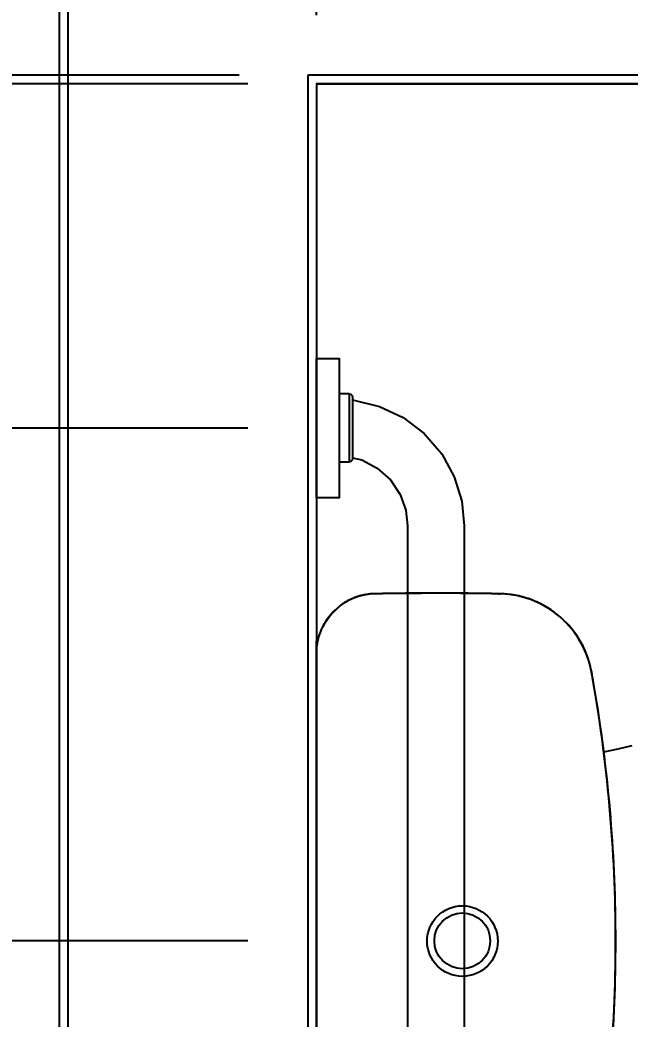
# Model space of a CAD drawing. Header units: metres. Extents: x 3 to 168, y -142 to 28.
# Drawn here: x 16.175 to 16.53, y -118.583 to -118 of the extents above; entities that cross this region are included whole.
import ezdxf

# ---------------------------------------------------------------- set-up
doc = ezdxf.new("R2010")
doc.units = ezdxf.units.M
for name, color, linetype in [('ARQ-ALV ACAB', 4, 'Continuous'), ('ARQ-ALV OSSO', 5, 'Continuous'), ('ARQ-DIM', 2, 'Continuous'), ('ARQ-HID', 2, 'Continuous')]:
    doc.layers.add(name, color=color, linetype=linetype)
doc.styles.add('Adesa', font='ARIALN.TTF')
doc.dimstyles.new('ADESA 1-0025', dxfattribs={"dimtxt": 0.05, "dimasz": 0.045, "dimexe": 0.03, "dimexo": 0.04, "dimgap": 0.02, "dimtad": 1, "dimtoh": 1, "dimdec": 0, "dimlfac": 100, "dimzin": 4, "dimtxsty": 'Adesa', "dimblk": 'DOTSMALL', "dimcen": 1, "dimdle": 0.03, "dimclrd": 1, "dimclre": 1, "dimclrt": 256, "dimazin": 1, "dimtm": 1e-09, "dimtfac": 1, "dimtdec": 0, "dimtix": 1, "dimtmove": 2, "dimatfit": 0, "dimldrblk": 'DOTSMALL', "dimfxl": 0.8, "dimtvp": 2, "dimtolj": 1, "dimtzin": 0, "dimarcsym": 0})

# ---------------------------------------------------------------- blocks, each defined once
blk = doc.blocks.new('ARQ-HID-BACIA CX')
blk.add_line((-0.00007, -0.175), (-0.00007, 0.175))
for points in [[(-0.17325, -0.04956), (-0.17349, -0.04506), (-0.17371, -0.04055), (-0.17391, -0.03605), (-0.17408, -0.03155), (-0.17423, -0.02704), (-0.17436, -0.02254), (-0.17446, -0.01803), (-0.17453, -0.01352), (-0.17458, -0.00901), (-0.17462, -0.00451), (-0.17464, 0), (-0.17462, 0.00451), (-0.17458, 0.00901), (-0.17453, 0.01352), (-0.17446, 0.01803), (-0.17436, 0.02254), (-0.17423, 0.02704), (-0.17408, 0.03155), (-0.17391, 0.03605), (-0.17371, 0.04055), (-0.17349, 0.04506), (-0.17325, 0.04956), (-0.17299, 0.05406), (-0.1727, 0.05856), (-0.17239, 0.06305), (-0.17206, 0.06755), (-0.1717, 0.07204), (-0.17132, 0.07653), (-0.17092, 0.08102), (-0.1705, 0.08551), (-0.17005, 0.09), (-0.16958, 0.09448), (-0.16909, 0.09896), (-0.16857, 0.10344), (-0.16803, 0.10791), (-0.16747, 0.11238), (-0.16689, 0.11685), (-0.16628, 0.12132), (-0.16565, 0.12578), (-0.165, 0.13024), (-0.16433, 0.1347), (-0.16363, 0.13915), (-0.1629, 0.1436), (-0.16215, 0.14805), (-0.16138, 0.15249), (-0.16061, 0.15693), (-0.16036, 0.15805), (-0.16011, 0.15916), (-0.15985, 0.16027), (-0.15957, 0.16138), (-0.15928, 0.16249), (-0.15897, 0.16359), (-0.15863, 0.16468), (-0.15827, 0.16576), (-0.15788, 0.16683), (-0.15746, 0.1679), (-0.15702, 0.16895), (-0.15655, 0.17), (-0.15607, 0.17103), (-0.15556, 0.17206), (-0.15504, 0.17308), (-0.1545, 0.17408), (-0.15393, 0.17508), (-0.15335, 0.17606), (-0.15275, 0.17703), (-0.15212, 0.17799), (-0.15148, 0.17893), (-0.15082, 0.17986), (-0.15013, 0.18078), (-0.14943, 0.18168), (-0.14872, 0.18257), (-0.14798, 0.18345), (-0.14722, 0.18431), (-0.14645, 0.18515), (-0.14566, 0.18598), (-0.14485, 0.18679), (-0.14403, 0.18758), (-0.14319, 0.18836), (-0.14234, 0.18912), (-0.14147, 0.18986), (-0.14058, 0.19058), (-0.13969, 0.19129), (-0.13877, 0.19197), (-0.13784, 0.19264), (-0.1369, 0.19329), (-0.13595, 0.19392), (-0.13498, 0.19453), (-0.134, 0.19512), (-0.13301, 0.19569), (-0.13201, 0.19624), (-0.13099, 0.19677), (-0.12997, 0.19727), (-0.12893, 0.19776), (-0.12789, 0.19822), (-0.12684, 0.19866), (-0.12577, 0.19908), (-0.1247, 0.19948), (-0.12362, 0.19986), (-0.12254, 0.20021), (-0.12144, 0.20055), (-0.12034, 0.20086), (-0.11924, 0.20116), (-0.11812, 0.20142), (-0.11701, 0.20166), (-0.11588, 0.20188), (-0.11476, 0.20207), (-0.11363, 0.20223), (-0.11249, 0.20236), (-0.11136, 0.20247), (-0.11022, 0.20256), (-0.10908, 0.20264), (-0.10794, 0.20271), (-0.10679, 0.20277, -0.00878), (-0.03415, 0.20273), (-0.03353, 0.2027), (-0.0329, 0.20268), (-0.03227, 0.20264), (-0.03165, 0.20259), (-0.03102, 0.20253), (-0.0304, 0.20246), (-0.02978, 0.20237), (-0.02916, 0.20227), (-0.02854, 0.20217), (-0.02792, 0.20205), (-0.02731, 0.20192), (-0.02669, 0.20178), (-0.02608, 0.20163), (-0.02548, 0.20147), (-0.02487, 0.2013), (-0.02427, 0.20111), (-0.02368, 0.20092), (-0.02308, 0.20072), (-0.02249, 0.2005), (-0.02191, 0.20027), (-0.02133, 0.20004), (-0.02075, 0.19979), (-0.02018, 0.19954), (-0.01961, 0.19927), (-0.01904, 0.19899), (-0.01849, 0.1987), (-0.01793, 0.19841), (-0.01739, 0.1981), (-0.01684, 0.19778), (-0.01631, 0.19746), (-0.01578, 0.19712), (-0.01526, 0.19677), (-0.01474, 0.19641), (-0.01423, 0.19605), (-0.01372, 0.19568)], [(-0.01308, 0.195, 0.018828), (-0.0135, 0.19544)], [(-0.00007, -0.16772), (-0.00007, 0.16772, 0.212488), (-0.01155, 0.19352), (-0.01247, 0.19434), (-0.01264, 0.19449), (-0.01279, 0.19463), (-0.01286, 0.1947), (-0.01299, 0.19482), (-0.01311, 0.19493), (-0.01316, 0.19498), (-0.01322, 0.19504), (-0.01324, 0.19506), (-0.01327, 0.19509), (-0.01328, 0.1951), (-0.01328, 0.1951)], [(-0.01231, 0.1942, 0.002919), (-0.01155, 0.19353)]]:
    blk.add_lwpolyline(points, format="xyb")
at = {"ltscale": 0.000466036}
blk.add_lwpolyline([(-0.16053, -0.15692, -0.044623), (-0.17457, 0, -0.044623), (-0.16053, 0.15692), (-0.15997, 0.15966), (-0.15929, 0.1623), (-0.15848, 0.1649), (-0.15754, 0.16746), (-0.15648, 0.16997), (-0.1553, 0.17243), (-0.15399, 0.17483), (-0.15258, 0.17716), (-0.15105, 0.17942), (-0.14941, 0.1816), (-0.14766, 0.1837), (-0.14582, 0.18571), (-0.14388, 0.18763), (-0.14184, 0.18945), (-0.13972, 0.19116), (-0.13752, 0.19278), (-0.13524, 0.19428), (-0.13289, 0.19567), (-0.13048, 0.19694), (-0.128, 0.19809), (-0.12547, 0.19912), (-0.1229, 0.20002), (-0.12028, 0.2008), (-0.11763, 0.20144), (-0.11494, 0.20196), (-0.11224, 0.20234), (-0.10952, 0.20259), (-0.10679, 0.2027, -0.008778), (-0.03416, 0.20265, -0.158216), (-0.01377, 0.19562, -0.039631), (-0.01364, 0.19551, -0.017665), (-0.01334, 0.19517), (-0.01328, 0.1951)], format="xyb", dxfattribs=at)
at = {"ltscale": 0.00311}
blk.add_lwpolyline([(-0.10678, 0.20206), (-0.10679, 0.2027)], dxfattribs=at)
at = {"ltscale": 0.00156}
blk.add_lwpolyline([(-0.0131, 0.19508), (-0.01335, 0.19529)], dxfattribs=at)
for points in [[(-0.01328, 0.1951), (-0.01328, 0.19509)], [(-0.01147, 0.19363), (-0.01087, 0.19305), (-0.01027, 0.19247), (-0.00968, 0.19189), (-0.00911, 0.19128), (-0.00855, 0.19066), (-0.00801, 0.19003), (-0.00749, 0.18938), (-0.00698, 0.18872), (-0.00649, 0.18805), (-0.00601, 0.18737), (-0.00555, 0.18668), (-0.0051, 0.18597), (-0.00468, 0.18526), (-0.00427, 0.18453), (-0.00388, 0.1838), (-0.0035, 0.18305), (-0.00314, 0.1823), (-0.00281, 0.18154), (-0.00249, 0.18077), (-0.00218, 0.18), (-0.0019, 0.17921), (-0.00164, 0.17842), (-0.00139, 0.17763), (-0.00116, 0.17683), (-0.00096, 0.17602), (-0.00077, 0.17521), (-0.0006, 0.1744), (-0.00045, 0.17358), (-0.00032, 0.17275), (-0.00021, 0.17193), (-0.00012, 0.1711), (-0.00006, 0.17027), (-0.00002, 0.16944), (0.00001, 0.16861), (0.00003, 0.16778)], [(-0.16765, 0.1104), (-0.16776, 0.11042), (-0.17602, 0.11228), (-0.1842, 0.11422)], [(0, 0.16772), (0, -0.16772)]]:
    blk.add_lwpolyline(points)
at = {"ltscale": 0.00179}
blk.add_lwpolyline([(-0.00045, 0.16772), (-0.00008, 0.16772)], dxfattribs=at)
for points in [[(-0.06465, 0, 1), (-0.10584, 0, 1)], [(-0.06888, 0.00014, 1), (-0.10143, 0.00014, 1)]]:
    blk.add_lwpolyline(points, format="xyb", close=True)
blk = doc.blocks.new('VASO SANIT ACESSIVEL')
at = {"color": 1}
for points in [[(-0.17535, 0), (-0.25658, 0)], [(-0.22072, -0.01907), (-0.22072, -0.0132)], [(-0.18092, -0.01907), (-0.18092, -0.0132)], [(-0.18092, -0.01907), (-0.22072, -0.01907)], [(-0.22044, -0.0201), (-0.22072, -0.01907)], [(-0.21972, -0.02082), (-0.22044, -0.0201)], [(-0.21869, -0.0211), (-0.21972, -0.02082)], [(-0.21824, -0.0211), (-0.2195, -0.02643)], [(-0.18295, -0.0211), (-0.21869, -0.0211)], [(-0.18451, -0.0211), (-0.18825, -0.03676)], [(-0.18192, -0.02082), (-0.18295, -0.0211)], [(-0.1812, -0.0201), (-0.18192, -0.02082)], [(-0.18092, -0.01907), (-0.1812, -0.0201)], [(-0.2195, -0.02643), (-0.22424, -0.03548)], [(-0.22424, -0.03548), (-0.23122, -0.04324)], [(-0.18825, -0.03676), (-0.19476, -0.05056)], [(-0.23122, -0.04324), (-0.23969, -0.04888)], [(-0.25794, -0.0532), (-0.94872, -0.0532), (-0.96071, -0.04888)], [(-0.24876, -0.05215), (-0.25794, -0.0532)], [(-0.23969, -0.04888), (-0.24876, -0.05215)], [(-0.19476, -0.05056), (-0.20418, -0.06294)], [(-0.25794, -0.0862), (-0.95225, -0.0862), (-0.97859, -0.07811), (-0.99622, -0.06294)], [(-0.20418, -0.06294), (-0.21597, -0.07308)], [(-0.21597, -0.07308), (-0.22932, -0.08042)], [(-0.22932, -0.08042), (-0.24348, -0.08476)], [(-0.24348, -0.08476), (-0.25794, -0.0862)]]:
    blk.add_lwpolyline(points, dxfattribs=at)
blk.add_lwpolyline([(-0.24158, 0), (-0.16035, 0), (-0.16035, -0.0132), (-0.24158, -0.0132)], close=True, dxfattribs=at)
at = {"elevation": -0.0001}
blk.add_lwpolyline([(0, 0), (0, -1.2734)], dxfattribs=at)
at = {"layer": 'ARQ-HID'}
blk.add_lwpolyline([(0, 0), (-1.07248, 0)], dxfattribs=at)
at = {"layer": 'ARQ-HID', "xscale": -1, "rotation": 270}
blk.add_blockref('ARQ-HID-BACIA CX', (-0.50034, 0.00007), dxfattribs=at)
blk = doc.blocks.new('_DotSmall')
at = {"color": 0, "linetype": 'ByBlock', "const_width": 0.5}
blk.add_lwpolyline([(-0.0625, 0, 1), (0.0625, 0, 1)], format="xyb", close=True, dxfattribs=at)
blk = doc.blocks.new('*D470')
at = {"layer": 'ARQ-DIM', "color": 1, "lineweight": -2, "transparency": 16777216}
for p, q in [((16.13127, -118.56716), (16.13127, -118.20793)), ((16.30741, -118.23793), (16.10127, -118.23793)), ((16.30241, -118.53716), (16.10127, -118.53716))]:
    blk.add_line(p, q, dxfattribs=at)
at = {"layer": 'Defpoints', "color": 0, "transparency": 16777216}
for p in [(16.13127, -118.23793), (16.34741, -118.23793), (16.34241, -118.53716, 0.0001)]:
    blk.add_point(p, dxfattribs=at)
at = {"layer": 'ARQ-DIM', "color": 1, "lineweight": -2, "transparency": 16777216, "xscale": 0.045, "yscale": 0.045, "zscale": 0.045}
for p, rotation in [((16.13127, -118.23793), 90), ((16.13127, -118.53716), 270)]:
    blk.add_blockref('_DotSmall', p, dxfattribs=dict(at, rotation=rotation))
at = {"layer": 'ARQ-DIM', "transparency": 16777216, "insert": (16.08574, -118.38754), "char_height": 0.05, "attachment_point": 5, "rotation": 90, "style": 'Adesa'}
blk.add_mtext('\\A1;30', dxfattribs=at)
blk = doc.blocks.new('*D471')
at = {"layer": 'ARQ-DIM', "color": 1, "lineweight": -2, "transparency": 16777216}
for p, q in [((16.04549, -118.20793), (16.04549, -119.0664)), ((16.30741, -118.23793), (16.01549, -118.23793)), ((16.30741, -119.0364), (16.01549, -119.0364))]:
    blk.add_line(p, q, dxfattribs=at)
at = {"layer": 'Defpoints', "color": 0, "transparency": 16777216}
for p in [(16.34741, -118.23793, -0.0001), (16.04549, -119.0364), (16.34741, -119.0364, -0.0001)]:
    blk.add_point(p, dxfattribs=at)
at = {"layer": 'ARQ-DIM', "color": 1, "lineweight": -2, "transparency": 16777216, "xscale": 0.045, "yscale": 0.045, "zscale": 0.045}
for p, rotation in [((16.04549, -118.23793), 90), ((16.04549, -119.0364), 270)]:
    blk.add_blockref('_DotSmall', p, dxfattribs=dict(at, rotation=rotation))
at = {"layer": 'ARQ-DIM', "transparency": 16777216, "insert": (15.99993, -118.63716), "char_height": 0.05, "attachment_point": 5, "rotation": 90, "style": 'Adesa'}
blk.add_mtext('\\A1;80 - mín.', dxfattribs=at)
blk = doc.blocks.new('*D475')
at = {"layer": 'ARQ-DIM', "color": 1, "lineweight": -2, "transparency": 16777216}
for p, q in [((16.34741, -117.99696), (16.34741, -117.72574)), ((16.57836, -117.99741), (16.57836, -117.72574)), ((16.60836, -117.75574), (16.31741, -117.75574))]:
    blk.add_line(p, q, dxfattribs=at)
at = {"layer": 'Defpoints', "color": 0, "transparency": 16777216}
for p in [(16.34741, -117.75574), (16.34741, -118.03696, -0.0001), (16.57836, -118.03741, -0.0002)]:
    blk.add_point(p, dxfattribs=at)
at = {"layer": 'ARQ-DIM', "color": 1, "lineweight": -2, "transparency": 16777216, "xscale": 0.045, "yscale": 0.045, "zscale": 0.045, "rotation": 180}
blk.add_blockref('_DotSmall', (16.34741, -117.75574), dxfattribs=at)
at = {"layer": 'ARQ-DIM', "color": 1, "lineweight": -2, "transparency": 16777216, "xscale": 0.045, "yscale": 0.045, "zscale": 0.045}
blk.add_blockref('_DotSmall', (16.57836, -117.75574), dxfattribs=at)
at = {"layer": 'ARQ-DIM', "transparency": 16777216, "insert": (16.46289, -117.71022), "char_height": 0.05, "attachment_point": 5, "style": 'Adesa'}
blk.add_mtext('\\A1;23', dxfattribs=at)
blk = doc.blocks.new('*D476')
at = {"layer": 'ARQ-DIM', "color": 1, "lineweight": -2, "transparency": 16777216}
for p, q in [((15.92114, -118.56716), (15.92114, -118.00196)), ((16.30241, -118.03196), (15.89114, -118.03196)), ((16.30741, -118.53716), (15.89114, -118.53716))]:
    blk.add_line(p, q, dxfattribs=at)
at = {"layer": 'Defpoints', "color": 0, "transparency": 16777216}
for p in [(15.92114, -118.03196), (16.34241, -118.03196, 0.0001), (16.34741, -118.53716, 0.0001)]:
    blk.add_point(p, dxfattribs=at)
at = {"layer": 'ARQ-DIM', "color": 1, "lineweight": -2, "transparency": 16777216, "xscale": 0.045, "yscale": 0.045, "zscale": 0.045}
for p, rotation in [((15.92114, -118.03196), 90), ((15.92114, -118.53716), 270)]:
    blk.add_blockref('_DotSmall', p, dxfattribs=dict(at, rotation=rotation))
at = {"layer": 'ARQ-DIM', "transparency": 16777216, "insert": (15.87561, -118.28456), "char_height": 0.05, "attachment_point": 5, "rotation": 90, "style": 'Adesa'}
blk.add_mtext('\\A1;51', dxfattribs=at)
blk = doc.blocks.new('*D495')
at = {"layer": 'ARQ-DIM', "color": 1, "lineweight": -2, "transparency": 16777216}
for p, q in [((16.04549, -118.00696), (16.04549, -118.26793)), ((16.30741, -118.03696), (16.01549, -118.03696)), ((16.30741, -118.23793), (16.01549, -118.23793))]:
    blk.add_line(p, q, dxfattribs=at)
at = {"layer": 'Defpoints', "color": 0, "transparency": 16777216}
for p in [(16.34741, -118.03696, -0.00001), (16.04549, -118.23793), (16.34741, -118.23793, -0.00001)]:
    blk.add_point(p, dxfattribs=at)
at = {"layer": 'ARQ-DIM', "color": 1, "lineweight": -2, "transparency": 16777216, "xscale": 0.045, "yscale": 0.045, "zscale": 0.045}
for p, rotation in [((16.04549, -118.03696), 90), ((16.04549, -118.23793), 270)]:
    blk.add_blockref('_DotSmall', p, dxfattribs=dict(at, rotation=rotation))
at = {"layer": 'ARQ-DIM', "transparency": 16777216, "insert": (15.99996, -118.13744), "char_height": 0.05, "attachment_point": 5, "rotation": 90, "style": 'Adesa'}
blk.add_mtext('\\A1;20', dxfattribs=at)
blk = doc.blocks.new('AREAS MOLHADAS')
at = {"layer": 'ARQ-ALV ACAB', "elevation": -0.00001}
for points in [[(18.5165, -119.21701), (18.5165, -117.88696), (16.19741, -117.88696), (16.19741, -119.09198)], [(18.3665, -120.02303), (18.3665, -118.03696), (16.34741, -118.03696), (16.34741, -119.09198)]]:
    blk.add_lwpolyline(points, dxfattribs=at)
at = {"layer": 'ARQ-ALV OSSO', "elevation": -0.00001}
for points in [[(18.5115, -119.21701), (18.5115, -117.89196), (16.20241, -117.89196), (16.20241, -119.09698)], [(18.3715, -119.21701), (18.3715, -118.03196), (16.34241, -118.03196)], [(16.34241, -118.03196), (16.34241, -119.09698)]]:
    blk.add_lwpolyline(points, dxfattribs=at)
at = {"rotation": 90.00000000000001}
blk.add_blockref('VASO SANIT ACESSIVEL', (16.34741, -118.03696, -0.00001), dxfattribs=at)
at = {"layer": 'ARQ-DIM'}
dim = blk.add_linear_dim(base=(16.34741, -117.75574, 0.00008), p1=(16.57836, -118.03741, -0.00012), p2=(16.34741, -118.03696, -0.00002), dimstyle='ADESA 1-0025', dxfattribs=at)
dim.commit()
dim.dimension.update_dxf_attribs({"geometry": '*D475', "text_midpoint": (16.46289, -117.71022, 0.00008)})
for base, p1, p2, angle, picture, middle in [((15.92114, -118.03196, -0.00011), (16.34741, -118.53716, -0.00001), (16.34241, -118.03196, -0.00001), 270, '*D476', (15.87561, -118.28456, -0.00011)), ((16.04549, -118.23793), (16.34741, -118.03696, -0.00001), (16.34741, -118.23793, -0.00001), 90, '*D495', (15.99996, -118.13744)), ((16.13127, -118.23793, -0.00001), (16.34241, -118.53716, 0.00009), (16.34741, -118.23793, -0.00001), 90, '*D470', (16.08574, -118.38754, -0.00001))]:
    dim = blk.add_linear_dim(base=base, p1=p1, p2=p2, angle=angle, dimstyle='ADESA 1-0025', dxfattribs=at)
    dim.commit()
    dim.dimension.update_dxf_attribs({"geometry": picture, "text_midpoint": middle})
dim = blk.add_linear_dim(base=(16.04549, -119.0364, 0.0001), p1=(16.34741, -118.23793, -0.00001), p2=(16.34741, -119.0364, -0.00001), angle=90, text='<> - mín.', dimstyle='ADESA 1-0025', dxfattribs=at)
dim.commit()
dim.dimension.update_dxf_attribs({"geometry": '*D471', "text_midpoint": (15.99993, -118.63716, 0.0001)})

msp = doc.modelspace()

# ---------------------------------------------------------------- block references
msp.add_blockref('AREAS MOLHADAS', (0, 0))

doc.saveas('drawing.dxf')
